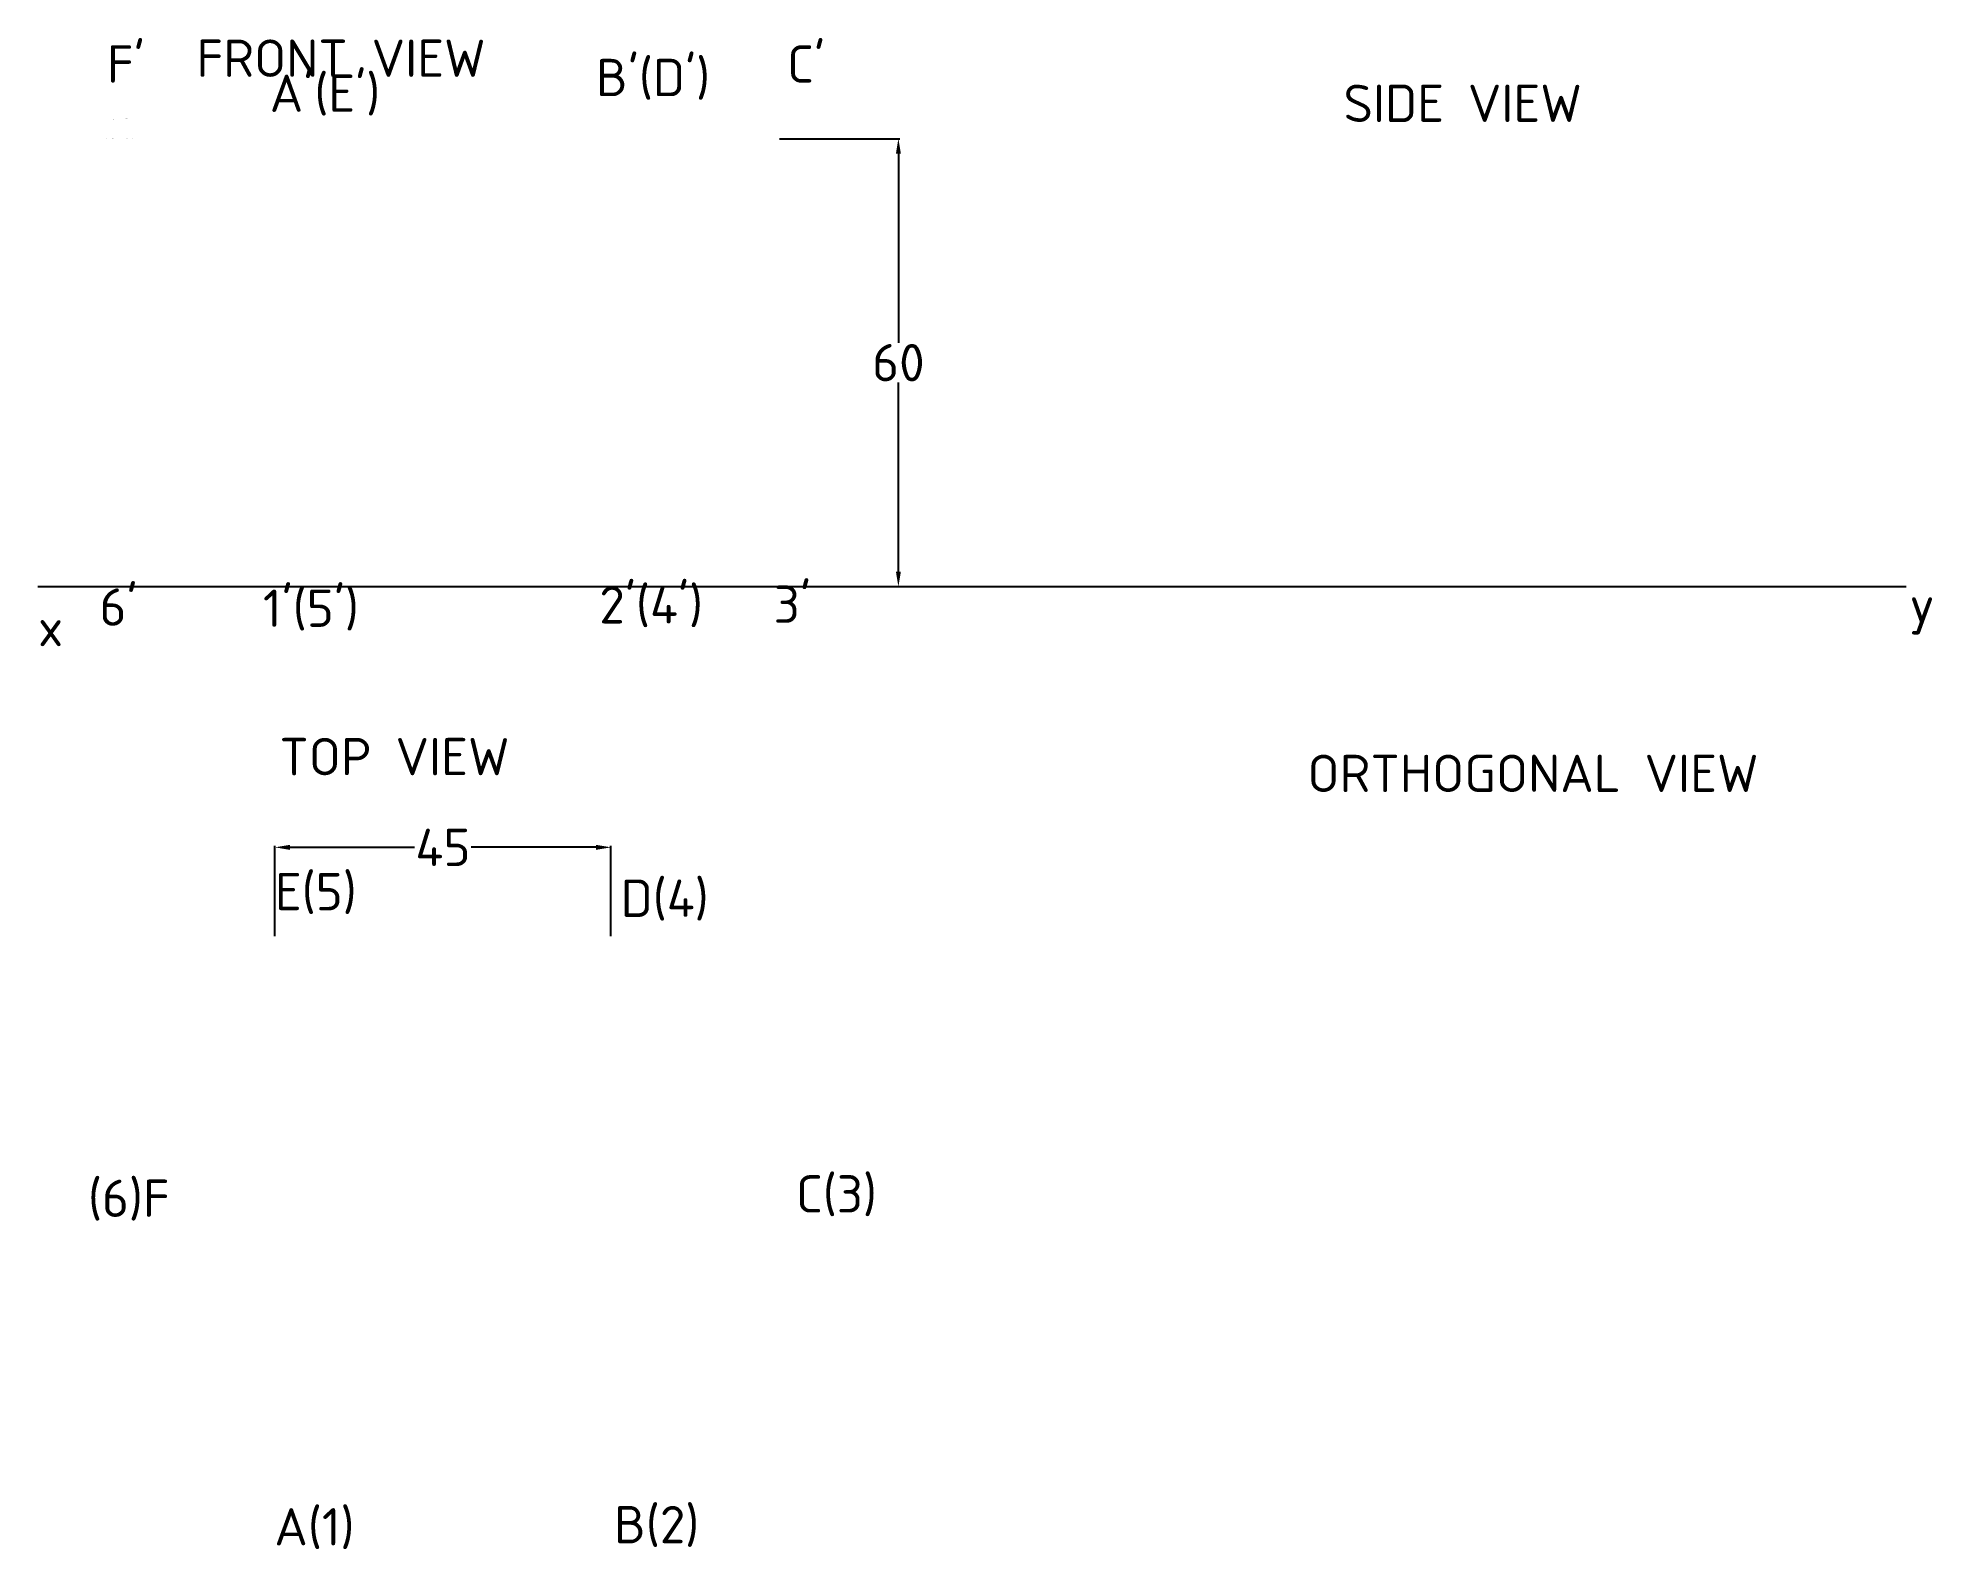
# Paper-space layout 'wk5_Q3' of a CAD drawing. Header units: millimetres. Extents: x 10 to 264, y 11 to 213.
import ezdxf

# ---------------------------------------------------------------- set-up
doc = ezdxf.new("R2010")
doc.units = ezdxf.units.MM
doc.header["$MEASUREMENT"] = 0
doc.styles.get("Standard").update_dxf_attribs({"font": 'isocpeur.ttf'})
doc.dimstyles.get("Standard").update_dxf_attribs({"dimtxt": 5, "dimasz": 2, "dimexe": 0.18, "dimexo": 0.0625, "dimgap": 0.09, "dimtad": 0, "dimtih": 1, "dimtoh": 1, "dimdec": 0, "dimzin": 0, "dimdsep": 46, "dimtxsty": 'Standard', "dimcen": 0.09, "dimadec": 0, "dimazin": 0, "dimtfac": 1, "dimtdec": 0, "dimtofl": 0, "dimtmove": 0, "dimatfit": 3, "dimfxl": 1, "dimtolj": 1, "dimtzin": 0, "dimarcsym": 0})

# ---------------------------------------------------------------- blocks, each defined once
blk = doc.blocks.new('*D11')
at = {"color": 0, "lineweight": -2, "transparency": 16777216}
for p, q in [((109.33, 199.83), (125.44, 199.83)), ((125.26, 197.83), (125.26, 172.48)), ((125.26, 141.83), (125.26, 167.19)), ((109.33, 139.83), (125.44, 139.83))]:
    blk.add_line(p, q, dxfattribs=at)
at = {"color": 0, "transparency": 16777216}
for points in [[(124.93, 197.83), (125.59, 197.83), (125.26, 199.83)], [(124.93, 141.83), (125.59, 141.83), (125.26, 139.83)]]:
    blk.add_solid(points, dxfattribs=at)
at = {"layer": 'Defpoints', "color": 0, "transparency": 16777216}
for p in [(109.27, 199.83), (109.27, 139.83), (125.26, 139.83)]:
    blk.add_point(p, dxfattribs=at)
at = {"color": 0, "transparency": 16777216, "insert": (125.26, 169.83), "char_height": 5, "attachment_point": 5}
blk.add_mtext('\\A1;60', dxfattribs=at)
blk = doc.blocks.new('*D12')
at = {"color": 0, "lineweight": -2, "transparency": 16777216}
for p, q in [((41.77, 93), (41.77, 105.09)), ((43.77, 104.91), (60.48, 104.91)), ((84.77, 104.91), (68.06, 104.91)), ((86.77, 93), (86.77, 105.09))]:
    blk.add_line(p, q, dxfattribs=at)
at = {"color": 0, "transparency": 16777216}
for points in [[(43.77, 105.24), (43.77, 104.57), (41.77, 104.91)], [(84.77, 105.24), (84.77, 104.57), (86.77, 104.91)]]:
    blk.add_solid(points, dxfattribs=at)
at = {"layer": 'Defpoints', "color": 0, "transparency": 16777216}
for p in [(86.77, 104.91), (41.77, 92.94), (86.77, 92.94)]:
    blk.add_point(p, dxfattribs=at)
at = {"color": 0, "transparency": 16777216, "insert": (64.27, 104.91), "char_height": 5, "attachment_point": 5}
blk.add_mtext('\\A1;45', dxfattribs=at)

psp = doc.layouts.new('wk5_Q3')

# ---------------------------------------------------------------- linework, layer by layer
psp.add_line((10.03, 139.83), (260.2, 139.83))

# ---------------------------------------------------------------- texts
for s, height, p in [("F'", 5, (19.27, 207.33)), ('FRONT VIEW', 5, (31.27, 208.11)), ("C'", 5, (110.36, 207.33)), ("B'(D')", 5, (84.76, 205.53)), ("A'(E')", 5, (41.07, 203.42)), ('SIDE VIEW', 5, (184.86, 202.07)), ("F'", 0.0819, (19.19, 202.33)), ("A'(E')", 0.0819, (20.06, 202.38)), ("B'(D')", 0.0819, (21.77, 202.41)), ("C'", 0.0819, (22.71, 202.42)), ("6'", 0.0819, (19.21, 199.79)), ("1'(5')", 0.0819, (20.04, 199.79)), ("2'(4')", 0.0819, (21.78, 199.73)), ("3'", 0.0819, (22.67, 199.77)), ("6'", 5, (18.27, 134.59)), ("1'(5')", 5, (40.16, 134.44)), ("2'(4')", 5, (85.21, 134.89)), ("3'", 5, (108.55, 134.97)), ('y', 5, (260.64, 134.92)), ('x', 5, (10.03, 131.85)), ('TOP VIEW', 5, (42.37, 114.56)), ('ORTHOGONAL VIEW', 5, (180.04, 112.32)), ('E(5)', 5, (41.77, 96.47)), ('D(4)', 5, (88.06, 95.59)), ('(6)F', 5, (16.74, 55.4)), ('C(3)', 5, (111.55, 55.99)), ('A(1)', 5, (41.69, 11.4)), ('B(2)', 5, (87.18, 11.69))]:
    psp.add_text(s, height=height).set_placement(p)

# ---------------------------------------------------------------- dimensions: what is measured, and where the dimension line sits
dim = psp.add_linear_dim(base=(125.26, 139.83), p1=(109.27, 199.83), p2=(109.27, 139.83), angle=90, dimstyle='Standard', override={"dimlfac": -1})
dim.commit()
dim.dimension.update_dxf_attribs({"geometry": '*D11', "text_midpoint": (125.26, 169.83)})
dim = psp.add_linear_dim(base=(86.77, 104.91), p1=(41.77, 92.94), p2=(86.77, 92.94), dimstyle='Standard', override={"dimlfac": -1})
dim.commit()
dim.dimension.update_dxf_attribs({"geometry": '*D12', "text_midpoint": (64.27, 104.91)})

doc.saveas('drawing.dxf')
